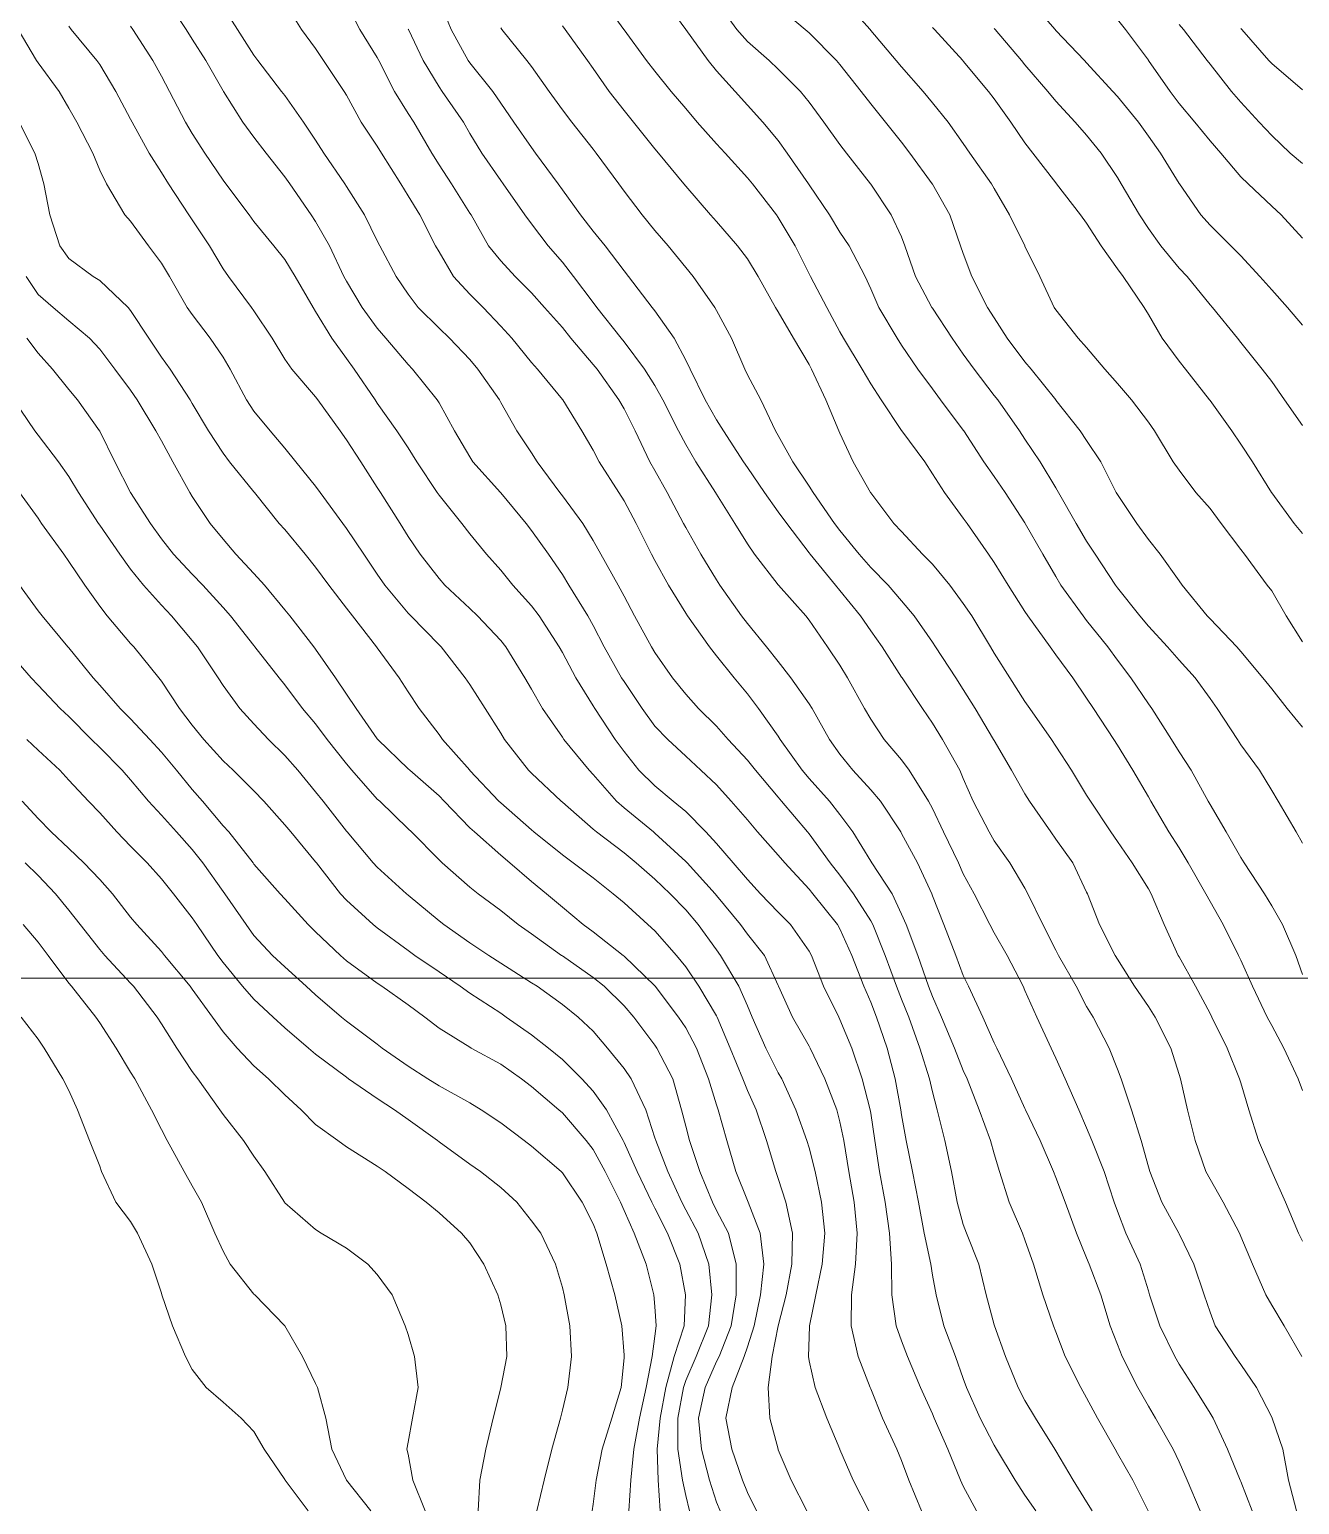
# Model space of a CAD drawing. Header units: centimetres. Extents: x 0 to 642158, y -847 to 649707.
# Drawn here: x 617067.11 to 617087.7, y 620578.85 to 620602.75 of the extents above; entities that cross this region are included whole.
import ezdxf

# ---------------------------------------------------------------- set-up
doc = ezdxf.new("R2010")
doc.units = ezdxf.units.CM
doc.header["$MEASUREMENT"] = 0
doc.layers.add('MEV_grille', color=254, linetype='Continuous', lineweight=9)
doc.layers.add('WAL_topographie 0.5', color=253, linetype='Continuous', lineweight=20)

# ---------------------------------------------------------------- blocks, each defined once
blk = doc.blocks.new('*U114')
at = {"layer": 'MEV_grille', "transparency": 33554687}
blk.add_lwpolyline([(-1338.461, 0), (1338.461, 0)], dxfattribs=at)
blk = doc.blocks.new('*U115')
at = {"layer": 'MEV_grille', "color": 0, "linetype": 'ByBlock', "lineweight": -2, "transparency": 16777216}
blk.add_blockref('*U114', (0, -1800), dxfattribs=at)

msp = doc.modelspace()

# ---------------------------------------------------------------- linework, layer by layer
at = {"layer": 'WAL_topographie 0.5'}
for points in [[(617083.424, 620578.75), (617083.25, 620579.007), (617083.093, 620579.25), (617082.79, 620579.75), (617082.75, 620579.814), (617082.523, 620580.25), (617082.303, 620580.75), (617082.25, 620580.895), (617082.121, 620581.25), (617081.935, 620581.75), (617081.812, 620582.25), (617081.75, 620582.572), (617081.721, 620582.75), (617081.618, 620583.25), (617081.523, 620583.75), (617081.427, 620584.25), (617081.325, 620584.75), (617081.25, 620585.167), (617081.238, 620585.25), (617081.147, 620585.75), (617081.013, 620586.25), (617080.844, 620586.75), (617080.75, 620586.995), (617080.636, 620587.25), (617080.443, 620587.75), (617080.25, 620588.18), (617080.211, 620588.25), (617079.808, 620588.75), (617079.75, 620588.823), (617079.355, 620589.25), (617079.25, 620589.374), (617078.915, 620589.75), (617078.75, 620589.945), (617078.489, 620590.25), (617078.25, 620590.515), (617077.997, 620590.75), (617077.75, 620590.978), (617077.458, 620591.25), (617077.25, 620591.467), (617077.044, 620591.75), (617076.75, 620592.186), (617076.71, 620592.25), (617076.428, 620592.75), (617076.25, 620593.094), (617076.164, 620593.25), (617075.857, 620593.75), (617075.75, 620593.923), (617075.523, 620594.25), (617075.25, 620594.636), (617075.162, 620594.75), (617074.75, 620595.247), (617074.747, 620595.25), (617074.3, 620595.75), (617074.25, 620595.828), (617074.002, 620596.25), (617073.75, 620596.703), (617073.722, 620596.75), (617073.32, 620597.25), (617073.25, 620597.322), (617072.89, 620597.75), (617072.75, 620597.914), (617072.504, 620598.25), (617072.25, 620598.673), (617072.208, 620598.75), (617071.972, 620599.25), (617071.75, 620599.644), (617071.68, 620599.75), (617071.331, 620600.25), (617071.25, 620600.364), (617070.948, 620600.75), (617070.75, 620601.006), (617070.568, 620601.25), (617070.257, 620601.75), (617070.25, 620601.76), (617069.972, 620602.25), (617069.75, 620602.598), (617069.649, 620602.75), (617069.32, 620603.25)], [(617085.249, 620578.75), (617084.996, 620579.25), (617084.75, 620579.682), (617084.711, 620579.75), (617084.428, 620580.25), (617084.25, 620580.583), (617084.155, 620580.75), (617083.904, 620581.25), (617083.75, 620581.653), (617083.712, 620581.75), (617083.542, 620582.25), (617083.389, 620582.75), (617083.25, 620583.141), (617083.209, 620583.25), (617082.996, 620583.75), (617082.839, 620584.25), (617082.75, 620584.533), (617082.69, 620584.75), (617082.508, 620585.25), (617082.311, 620585.75), (617082.25, 620585.884), (617082.108, 620586.25), (617081.895, 620586.75), (617081.75, 620587.086), (617081.688, 620587.25), (617081.511, 620587.75), (617081.324, 620588.25), (617081.25, 620588.421), (617081.095, 620588.75), (617080.767, 620589.25), (617080.75, 620589.278), (617080.461, 620589.75), (617080.25, 620590.035), (617080.079, 620590.25), (617079.75, 620590.618), (617079.64, 620590.75), (617079.282, 620591.25), (617079.25, 620591.3), (617078.928, 620591.75), (617078.75, 620591.987), (617078.535, 620592.25), (617078.25, 620592.603), (617078.135, 620592.75), (617077.778, 620593.25), (617077.75, 620593.294), (617077.473, 620593.75), (617077.25, 620594.15), (617077.195, 620594.25), (617076.947, 620594.75), (617076.75, 620595.117), (617076.667, 620595.25), (617076.349, 620595.75), (617076.25, 620595.939), (617076.063, 620596.25), (617075.757, 620596.75), (617075.75, 620596.76), (617075.345, 620597.25), (617075.25, 620597.358), (617074.928, 620597.75), (617074.75, 620597.947), (617074.468, 620598.25), (617074.25, 620598.465), (617073.986, 620598.75), (617073.75, 620599.15), (617073.695, 620599.25), (617073.439, 620599.75), (617073.25, 620600.056), (617073.13, 620600.25), (617072.819, 620600.75), (617072.75, 620600.86), (617072.488, 620601.25), (617072.25, 620601.687), (617072.214, 620601.75), (617071.88, 620602.25), (617071.75, 620602.443), (617071.52, 620602.75), (617071.25, 620603.184)], [(617086.091, 620578.75), (617085.877, 620579.25), (617085.75, 620579.545), (617085.654, 620579.75), (617085.366, 620580.25), (617085.25, 620580.447), (617085.08, 620580.75), (617084.828, 620581.25), (617084.75, 620581.445), (617084.629, 620581.75), (617084.479, 620582.25), (617084.291, 620582.75), (617084.25, 620582.851), (617084.084, 620583.25), (617083.903, 620583.75), (617083.75, 620584.154), (617083.713, 620584.25), (617083.496, 620584.75), (617083.26, 620585.25), (617083.25, 620585.27), (617083.032, 620585.75), (617082.791, 620586.25), (617082.75, 620586.335), (617082.566, 620586.75), (617082.333, 620587.25), (617082.25, 620587.427), (617082.131, 620587.75), (617081.933, 620588.25), (617081.75, 620588.717), (617081.738, 620588.75), (617081.507, 620589.25), (617081.25, 620589.727), (617081.236, 620589.75), (617080.907, 620590.25), (617080.75, 620590.435), (617080.46, 620590.75), (617080.25, 620591.011), (617080.079, 620591.25), (617079.798, 620591.75), (617079.75, 620591.826), (617079.454, 620592.25), (617079.25, 620592.513), (617079.062, 620592.75), (617078.75, 620593.13), (617078.656, 620593.25), (617078.305, 620593.75), (617078.25, 620593.835), (617077.997, 620594.25), (617077.75, 620594.683), (617077.715, 620594.75), (617077.449, 620595.25), (617077.25, 620595.607), (617077.169, 620595.75), (617076.931, 620596.25), (617076.75, 620596.605), (617076.668, 620596.75), (617076.312, 620597.25), (617076.25, 620597.326), (617075.889, 620597.75), (617075.75, 620597.923), (617075.46, 620598.25), (617075.25, 620598.485), (617074.983, 620598.75), (617074.75, 620599.006), (617074.553, 620599.25), (617074.269, 620599.75), (617074.25, 620599.779), (617073.95, 620600.25), (617073.75, 620600.559), (617073.634, 620600.75), (617073.344, 620601.25), (617073.25, 620601.394), (617073.03, 620601.75), (617072.777, 620602.25), (617072.75, 620602.299), (617072.465, 620602.75), (617072.25, 620603.166)], [(617087.652, 620578.75), (617087.523, 620579.25), (617087.428, 620579.75), (617087.258, 620580.25), (617087.25, 620580.268), (617087.006, 620580.75), (617086.75, 620581.122), (617086.656, 620581.25), (617086.335, 620581.75), (617086.25, 620581.971), (617086.154, 620582.25), (617085.987, 620582.75), (617085.75, 620583.24), (617085.745, 620583.25), (617085.469, 620583.75), (617085.272, 620584.25), (617085.25, 620584.323), (617085.131, 620584.75), (617084.979, 620585.25), (617084.811, 620585.75), (617084.75, 620585.909), (617084.616, 620586.25), (617084.353, 620586.75), (617084.25, 620586.921), (617084.078, 620587.25), (617083.795, 620587.75), (617083.75, 620587.835), (617083.539, 620588.25), (617083.298, 620588.75), (617083.25, 620588.838), (617083.004, 620589.25), (617082.75, 620589.606), (617082.668, 620589.75), (617082.411, 620590.25), (617082.25, 620590.615), (617082.194, 620590.75), (617081.913, 620591.25), (617081.75, 620591.514), (617081.587, 620591.75), (617081.257, 620592.25), (617081.25, 620592.26), (617080.934, 620592.75), (617080.75, 620593.01), (617080.585, 620593.25), (617080.25, 620593.663), (617080.178, 620593.75), (617079.766, 620594.25), (617079.75, 620594.271), (617079.388, 620594.75), (617079.25, 620594.938), (617079.029, 620595.25), (617078.75, 620595.654), (617078.685, 620595.75), (617078.36, 620596.25), (617078.25, 620596.426), (617078.066, 620596.75), (617077.821, 620597.25), (617077.75, 620597.396), (617077.561, 620597.75), (617077.25, 620598.192), (617077.205, 620598.25), (617076.824, 620598.75), (617076.75, 620598.844), (617076.444, 620599.25), (617076.25, 620599.485), (617076.044, 620599.75), (617075.75, 620600.157), (617075.684, 620600.25), (617075.317, 620600.75), (617075.25, 620600.838), (617074.964, 620601.25), (617074.75, 620601.558), (617074.621, 620601.75), (617074.25, 620602.211), (617074.222, 620602.25), (617073.947, 620602.75), (617073.75, 620603.226)], [(617087.75, 620585.564), (617087.681, 620585.75), (617087.445, 620586.25), (617087.25, 620586.617), (617087.178, 620586.75), (617086.936, 620587.25), (617086.75, 620587.673), (617086.714, 620587.75), (617086.463, 620588.25), (617086.25, 620588.622), (617086.183, 620588.75), (617085.898, 620589.25), (617085.75, 620589.491), (617085.581, 620589.75), (617085.292, 620590.25), (617085.25, 620590.322), (617085, 620590.75), (617084.75, 620591.156), (617084.69, 620591.25), (617084.363, 620591.75), (617084.25, 620591.921), (617084.024, 620592.25), (617083.75, 620592.623), (617083.658, 620592.75), (617083.296, 620593.25), (617083.25, 620593.321), (617082.976, 620593.75), (617082.75, 620594.116), (617082.656, 620594.25), (617082.311, 620594.75), (617082.25, 620594.836), (617081.943, 620595.25), (617081.75, 620595.555), (617081.624, 620595.75), (617081.255, 620596.25), (617081.25, 620596.257), (617080.92, 620596.75), (617080.75, 620597.01), (617080.61, 620597.25), (617080.307, 620597.75), (617080.25, 620597.853), (617080.035, 620598.25), (617079.773, 620598.75), (617079.75, 620598.793), (617079.522, 620599.25), (617079.25, 620599.707), (617079.219, 620599.75), (617078.83, 620600.25), (617078.75, 620600.351), (617078.391, 620600.75), (617078.25, 620600.901), (617077.937, 620601.25), (617077.75, 620601.471), (617077.514, 620601.75), (617077.25, 620602.076), (617077.116, 620602.25), (617076.75, 620602.748), (617076.749, 620602.75), (617076.391, 620603.25)], [(617087.75, 620587.443), (617087.641, 620587.75), (617087.426, 620588.25), (617087.25, 620588.553), (617087.134, 620588.75), (617086.804, 620589.25), (617086.75, 620589.335), (617086.509, 620589.75), (617086.25, 620590.198), (617086.221, 620590.25), (617085.943, 620590.75), (617085.75, 620591.05), (617085.627, 620591.25), (617085.307, 620591.75), (617085.25, 620591.829), (617084.967, 620592.25), (617084.75, 620592.535), (617084.593, 620592.75), (617084.25, 620593.178), (617084.192, 620593.25), (617083.832, 620593.75), (617083.75, 620593.887), (617083.537, 620594.25), (617083.254, 620594.75), (617083.25, 620594.757), (617082.931, 620595.25), (617082.75, 620595.51), (617082.581, 620595.75), (617082.257, 620596.25), (617082.25, 620596.259), (617081.881, 620596.75), (617081.75, 620596.928), (617081.512, 620597.25), (617081.25, 620597.638), (617081.176, 620597.75), (617080.879, 620598.25), (617080.75, 620598.55), (617080.661, 620598.75), (617080.398, 620599.25), (617080.25, 620599.469), (617080.079, 620599.75), (617079.75, 620600.237), (617079.741, 620600.25), (617079.397, 620600.75), (617079.25, 620600.955), (617079.002, 620601.25), (617078.75, 620601.526), (617078.549, 620601.75), (617078.25, 620602.082), (617078.114, 620602.25), (617077.75, 620602.75), (617077.75, 620602.75), (617077.387, 620603.25)], [(617087.75, 620589.567), (617087.645, 620589.75), (617087.354, 620590.25), (617087.25, 620590.423), (617087.05, 620590.75), (617086.75, 620591.164), (617086.696, 620591.25), (617086.366, 620591.75), (617086.25, 620591.913), (617086.011, 620592.25), (617085.75, 620592.535), (617085.562, 620592.75), (617085.25, 620593.085), (617085.112, 620593.25), (617084.75, 620593.704), (617084.716, 620593.75), (617084.388, 620594.25), (617084.25, 620594.461), (617084.081, 620594.75), (617083.793, 620595.25), (617083.75, 620595.325), (617083.495, 620595.75), (617083.25, 620596.117), (617083.161, 620596.25), (617082.809, 620596.75), (617082.75, 620596.825), (617082.425, 620597.25), (617082.25, 620597.494), (617082.07, 620597.75), (617081.75, 620598.235), (617081.74, 620598.25), (617081.476, 620598.75), (617081.304, 620599.25), (617081.25, 620599.391), (617081.083, 620599.75), (617080.75, 620600.244), (617080.746, 620600.25), (617080.358, 620600.75), (617080.25, 620600.887), (617079.988, 620601.25), (617079.75, 620601.577), (617079.613, 620601.75), (617079.25, 620602.11), (617079.105, 620602.25), (617078.75, 620602.56), (617078.577, 620602.75), (617078.25, 620603.208)], [(617087.75, 620592.83), (617087.485, 620593.25), (617087.25, 620593.655), (617087.179, 620593.75), (617086.81, 620594.25), (617086.75, 620594.326), (617086.429, 620594.75), (617086.25, 620594.99), (617086.021, 620595.25), (617085.75, 620595.613), (617085.655, 620595.75), (617085.35, 620596.25), (617085.25, 620596.39), (617084.978, 620596.75), (617084.75, 620597.016), (617084.546, 620597.25), (617084.25, 620597.601), (617084.112, 620597.75), (617083.75, 620598.21), (617083.723, 620598.25), (617083.493, 620598.75), (617083.25, 620599.24), (617083.246, 620599.25), (617082.999, 620599.75), (617082.75, 620600.175), (617082.707, 620600.25), (617082.357, 620600.75), (617082.25, 620600.905), (617082.002, 620601.25), (617081.75, 620601.562), (617081.597, 620601.75), (617081.25, 620602.145), (617081.161, 620602.25), (617080.75, 620602.738), (617080.74, 620602.75), (617080.299, 620603.25)], [(617087.75, 620597.962), (617087.507, 620598.25), (617087.25, 620598.534), (617087.056, 620598.75), (617086.75, 620599.087), (617086.587, 620599.25), (617086.25, 620599.581), (617086.1, 620599.75), (617085.757, 620600.25), (617085.75, 620600.26), (617085.449, 620600.75), (617085.25, 620601.023), (617085.088, 620601.25), (617084.75, 620601.669), (617084.675, 620601.75), (617084.25, 620602.215), (617084.217, 620602.25), (617083.75, 620602.737), (617083.738, 620602.75), (617083.309, 620603.25)], [(617084.339, 620578.75), (617084.25, 620578.898), (617084.032, 620579.25), (617083.75, 620579.723), (617083.733, 620579.75), (617083.418, 620580.25), (617083.25, 620580.541), (617083.14, 620580.75), (617082.936, 620581.25), (617082.755, 620581.75), (617082.75, 620581.767), (617082.623, 620582.25), (617082.5, 620582.75), (617082.302, 620583.25), (617082.25, 620583.39), (617082.149, 620583.75), (617082.057, 620584.25), (617081.95, 620584.75), (617081.828, 620585.25), (617081.75, 620585.54), (617081.702, 620585.75), (617081.547, 620586.25), (617081.365, 620586.75), (617081.25, 620587.044), (617081.169, 620587.25), (617080.985, 620587.75), (617080.785, 620588.25), (617080.75, 620588.312), (617080.469, 620588.75), (617080.25, 620589.049), (617080.09, 620589.25), (617079.75, 620589.722), (617079.726, 620589.75), (617079.302, 620590.25), (617079.25, 620590.313), (617078.882, 620590.75), (617078.75, 620590.912), (617078.438, 620591.25), (617078.25, 620591.465), (617077.955, 620591.75), (617077.75, 620591.982), (617077.534, 620592.25), (617077.25, 620592.658), (617077.194, 620592.75), (617076.919, 620593.25), (617076.75, 620593.569), (617076.656, 620593.75), (617076.376, 620594.25), (617076.25, 620594.472), (617076.08, 620594.75), (617075.75, 620595.199), (617075.711, 620595.25), (617075.344, 620595.75), (617075.25, 620595.892), (617075.013, 620596.25), (617074.75, 620596.711), (617074.729, 620596.75), (617074.379, 620597.25), (617074.25, 620597.403), (617073.919, 620597.75), (617073.75, 620597.916), (617073.414, 620598.25), (617073.25, 620598.464), (617073.053, 620598.75), (617072.79, 620599.25), (617072.75, 620599.327), (617072.542, 620599.75), (617072.25, 620600.21), (617072.224, 620600.25), (617071.882, 620600.75), (617071.75, 620600.959), (617071.552, 620601.25), (617071.25, 620601.681), (617071.199, 620601.75), (617070.812, 620602.25), (617070.75, 620602.334), (617070.485, 620602.75), (617070.25, 620603.117)], [(617087.75, 620591.448), (617087.503, 620591.75), (617087.25, 620592.071), (617087.108, 620592.25), (617086.75, 620592.677), (617086.686, 620592.75), (617086.25, 620593.203), (617086.205, 620593.25), (617085.8, 620593.75), (617085.75, 620593.821), (617085.443, 620594.25), (617085.25, 620594.49), (617085.063, 620594.75), (617084.75, 620595.218), (617084.731, 620595.25), (617084.479, 620595.75), (617084.25, 620596.092), (617084.146, 620596.25), (617083.75, 620596.748), (617083.749, 620596.75), (617083.35, 620597.25), (617083.25, 620597.366), (617082.959, 620597.75), (617082.75, 620598.081), (617082.644, 620598.25), (617082.39, 620598.75), (617082.25, 620599.121), (617082.203, 620599.25), (617082.029, 620599.75), (617081.75, 620600.244), (617081.746, 620600.25), (617081.385, 620600.75), (617081.25, 620600.926), (617080.991, 620601.25), (617080.75, 620601.547), (617080.593, 620601.75), (617080.25, 620602.185), (617080.195, 620602.25), (617079.75, 620602.7), (617079.688, 620602.75), (617079.25, 620603.122)], [(617087.75, 620599.372), (617087.404, 620599.75), (617087.25, 620599.889), (617086.87, 620600.25), (617086.75, 620600.364), (617086.423, 620600.75), (617086.25, 620600.949), (617086.001, 620601.25), (617085.75, 620601.555), (617085.604, 620601.75), (617085.255, 620602.25), (617085.25, 620602.256), (617084.88, 620602.75), (617084.75, 620602.917)], [(617080.72, 620578.75), (617080.464, 620579.25), (617080.25, 620579.745), (617080.248, 620579.75), (617080.038, 620580.25), (617079.848, 620580.75), (617079.75, 620581.181), (617079.739, 620581.25), (617079.75, 620581.568), (617079.757, 620581.75), (617079.857, 620582.25), (617079.962, 620582.75), (617080.003, 620583.25), (617079.951, 620583.75), (617079.848, 620584.25), (617079.75, 620584.631), (617079.714, 620584.75), (617079.536, 620585.25), (617079.307, 620585.75), (617079.25, 620585.849), (617079.047, 620586.25), (617078.829, 620586.75), (617078.75, 620586.935), (617078.61, 620587.25), (617078.313, 620587.75), (617078.25, 620587.838), (617077.951, 620588.25), (617077.75, 620588.49), (617077.497, 620588.75), (617077.25, 620588.986), (617076.947, 620589.25), (617076.75, 620589.411), (617076.303, 620589.75), (617076.25, 620589.797), (617075.75, 620590.233), (617075.73, 620590.25), (617075.25, 620590.702), (617075.202, 620590.75), (617074.813, 620591.25), (617074.75, 620591.353), (617074.496, 620591.75), (617074.25, 620592.138), (617074.174, 620592.25), (617073.783, 620592.75), (617073.75, 620592.782), (617073.294, 620593.25), (617073.25, 620593.295), (617072.871, 620593.75), (617072.75, 620593.929), (617072.529, 620594.25), (617072.25, 620594.669), (617072.191, 620594.75), (617071.825, 620595.25), (617071.75, 620595.353), (617071.431, 620595.75), (617071.25, 620595.969), (617071.01, 620596.25), (617070.75, 620596.569), (617070.631, 620596.75), (617070.363, 620597.25), (617070.25, 620597.444), (617070.04, 620597.75), (617069.75, 620598.133), (617069.668, 620598.25), (617069.383, 620598.75), (617069.25, 620598.967), (617069.042, 620599.25), (617068.75, 620599.647), (617068.658, 620599.75), (617068.36, 620600.25), (617068.25, 620600.475), (617068.135, 620600.75), (617067.879, 620601.25), (617067.75, 620601.476), (617067.591, 620601.75), (617067.25, 620602.215), (617067.227, 620602.25), (617066.927, 620602.75)], [(617081.57, 620578.75), (617081.369, 620579.25), (617081.25, 620579.568), (617081.175, 620579.75), (617080.942, 620580.25), (617080.75, 620580.728), (617080.741, 620580.75), (617080.548, 620581.25), (617080.433, 620581.75), (617080.437, 620582.25), (617080.501, 620582.75), (617080.527, 620583.25), (617080.478, 620583.75), (617080.396, 620584.25), (617080.314, 620584.75), (617080.25, 620585.054), (617080.197, 620585.25), (617080.007, 620585.75), (617079.766, 620586.25), (617079.75, 620586.279), (617079.479, 620586.75), (617079.255, 620587.25), (617079.25, 620587.262), (617079.025, 620587.75), (617078.75, 620588.097), (617078.64, 620588.25), (617078.25, 620588.723), (617078.227, 620588.75), (617077.772, 620589.25), (617077.75, 620589.274), (617077.25, 620589.733), (617077.229, 620589.75), (617076.75, 620590.143), (617076.629, 620590.25), (617076.25, 620590.681), (617076.183, 620590.75), (617075.773, 620591.25), (617075.75, 620591.284), (617075.429, 620591.75), (617075.25, 620592.064), (617075.144, 620592.25), (617074.835, 620592.75), (617074.75, 620592.855), (617074.376, 620593.25), (617074.25, 620593.37), (617073.844, 620593.75), (617073.75, 620593.858), (617073.447, 620594.25), (617073.25, 620594.54), (617073.118, 620594.75), (617072.803, 620595.25), (617072.75, 620595.334), (617072.482, 620595.75), (617072.25, 620596.106), (617072.147, 620596.25), (617071.788, 620596.75), (617071.75, 620596.802), (617071.363, 620597.25), (617071.25, 620597.412), (617071.043, 620597.75), (617070.75, 620598.193), (617070.711, 620598.25), (617070.339, 620598.75), (617070.25, 620598.877), (617070.029, 620599.25), (617069.75, 620599.67), (617069.695, 620599.75), (617069.367, 620600.25), (617069.25, 620600.433), (617069.051, 620600.75), (617068.775, 620601.25), (617068.75, 620601.297), (617068.509, 620601.75), (617068.25, 620602.183), (617068.203, 620602.25), (617067.785, 620602.75), (617067.75, 620602.807)], [(617082.466, 620578.75), (617082.25, 620579.152), (617082.203, 620579.25), (617081.998, 620579.75), (617081.779, 620580.25), (617081.75, 620580.32), (617081.558, 620580.75), (617081.348, 620581.25), (617081.25, 620581.506), (617081.161, 620581.75), (617081.09, 620582.25), (617081.084, 620582.75), (617081.055, 620583.25), (617080.983, 620583.75), (617080.893, 620584.25), (617080.818, 620584.75), (617080.75, 620585.194), (617080.741, 620585.25), (617080.61, 620585.75), (617080.441, 620586.25), (617080.25, 620586.712), (617080.23, 620586.75), (617079.981, 620587.25), (617079.789, 620587.75), (617079.75, 620587.82), (617079.451, 620588.25), (617079.25, 620588.453), (617078.962, 620588.75), (617078.75, 620588.978), (617078.52, 620589.25), (617078.25, 620589.562), (617078.076, 620589.75), (617077.75, 620590.081), (617077.547, 620590.25), (617077.25, 620590.497), (617076.992, 620590.75), (617076.75, 620591.052), (617076.605, 620591.25), (617076.278, 620591.75), (617076.25, 620591.796), (617075.966, 620592.25), (617075.75, 620592.657), (617075.698, 620592.75), (617075.373, 620593.25), (617075.25, 620593.416), (617074.946, 620593.75), (617074.75, 620593.992), (617074.521, 620594.25), (617074.25, 620594.583), (617074.12, 620594.75), (617073.75, 620595.208), (617073.721, 620595.25), (617073.39, 620595.75), (617073.25, 620595.973), (617073.066, 620596.25), (617072.75, 620596.7), (617072.716, 620596.75), (617072.375, 620597.25), (617072.25, 620597.423), (617072.015, 620597.75), (617071.75, 620598.186), (617071.71, 620598.25), (617071.418, 620598.75), (617071.25, 620599.028), (617071.071, 620599.25), (617070.75, 620599.643), (617070.67, 620599.75), (617070.295, 620600.25), (617070.25, 620600.31), (617069.956, 620600.75), (617069.75, 620601.068), (617069.641, 620601.25), (617069.382, 620601.75), (617069.25, 620601.995), (617069.113, 620602.25), (617068.787, 620602.75), (617068.75, 620602.807)], [(617086.935, 620578.75), (617086.75, 620579.228), (617086.74, 620579.25), (617086.532, 620579.75), (617086.301, 620580.25), (617086.25, 620580.332), (617085.992, 620580.75), (617085.75, 620581.126), (617085.679, 620581.25), (617085.434, 620581.75), (617085.27, 620582.25), (617085.25, 620582.314), (617085.115, 620582.75), (617084.887, 620583.25), (617084.75, 620583.606), (617084.697, 620583.75), (617084.533, 620584.25), (617084.335, 620584.75), (617084.25, 620584.959), (617084.121, 620585.25), (617083.902, 620585.75), (617083.75, 620586.083), (617083.673, 620586.25), (617083.443, 620586.75), (617083.25, 620587.184), (617083.219, 620587.25), (617082.961, 620587.75), (617082.75, 620588.116), (617082.679, 620588.25), (617082.424, 620588.75), (617082.25, 620589.072), (617082.17, 620589.25), (617081.929, 620589.75), (617081.75, 620590.133), (617081.687, 620590.25), (617081.375, 620590.75), (617081.25, 620590.917), (617080.969, 620591.25), (617080.75, 620591.58), (617080.65, 620591.75), (617080.373, 620592.25), (617080.25, 620592.453), (617080.05, 620592.75), (617079.75, 620593.181), (617079.697, 620593.25), (617079.253, 620593.75), (617079.25, 620593.753), (617078.864, 620594.25), (617078.75, 620594.418), (617078.544, 620594.75), (617078.25, 620595.224), (617078.235, 620595.25), (617077.916, 620595.75), (617077.75, 620596.027), (617077.634, 620596.25), (617077.38, 620596.75), (617077.25, 620596.986), (617077.083, 620597.25), (617076.75, 620597.69), (617076.702, 620597.75), (617076.307, 620598.25), (617076.25, 620598.327), (617075.932, 620598.75), (617075.75, 620598.985), (617075.522, 620599.25), (617075.25, 620599.606), (617075.144, 620599.75), (617074.791, 620600.25), (617074.75, 620600.306), (617074.443, 620600.75), (617074.25, 620601.07), (617074.146, 620601.25), (617073.803, 620601.75), (617073.75, 620601.826), (617073.494, 620602.25), (617073.254, 620602.75), (617073.25, 620602.759)], [(617087.738, 620581.25), (617087.452, 620581.75), (617087.25, 620582.082), (617087.154, 620582.25), (617086.939, 620582.75), (617086.75, 620583.194), (617086.726, 620583.25), (617086.462, 620583.75), (617086.25, 620584.126), (617086.181, 620584.25), (617086.007, 620584.75), (617085.887, 620585.25), (617085.773, 620585.75), (617085.75, 620585.822), (617085.613, 620586.25), (617085.363, 620586.75), (617085.25, 620586.92), (617085.023, 620587.25), (617084.75, 620587.69), (617084.713, 620587.75), (617084.46, 620588.25), (617084.262, 620588.75), (617084.25, 620588.774), (617084.024, 620589.25), (617083.75, 620589.635), (617083.667, 620589.75), (617083.322, 620590.25), (617083.25, 620590.369), (617083.034, 620590.75), (617082.75, 620591.234), (617082.742, 620591.25), (617082.44, 620591.75), (617082.25, 620592.057), (617082.128, 620592.25), (617081.798, 620592.75), (617081.75, 620592.823), (617081.452, 620593.25), (617081.25, 620593.493), (617081.033, 620593.75), (617080.75, 620594.035), (617080.563, 620594.25), (617080.25, 620594.634), (617080.164, 620594.75), (617079.816, 620595.25), (617079.75, 620595.354), (617079.486, 620595.75), (617079.25, 620596.176), (617079.208, 620596.25), (617078.966, 620596.75), (617078.75, 620597.158), (617078.706, 620597.25), (617078.491, 620597.75), (617078.25, 620598.197), (617078.221, 620598.25), (617077.87, 620598.75), (617077.75, 620598.895), (617077.463, 620599.25), (617077.25, 620599.498), (617077.041, 620599.75), (617076.75, 620600.133), (617076.663, 620600.25), (617076.299, 620600.75), (617076.25, 620600.813), (617075.903, 620601.25), (617075.75, 620601.453), (617075.538, 620601.75), (617075.25, 620602.152), (617075.175, 620602.25), (617074.771, 620602.75), (617074.75, 620602.782)], [(617087.75, 620583.121), (617087.683, 620583.25), (617087.474, 620583.75), (617087.25, 620584.25), (617087.25, 620584.25), (617087.034, 620584.75), (617086.879, 620585.25), (617086.75, 620585.684), (617086.73, 620585.75), (617086.529, 620586.25), (617086.279, 620586.75), (617086.25, 620586.808), (617086.013, 620587.25), (617085.75, 620587.725), (617085.736, 620587.75), (617085.507, 620588.25), (617085.297, 620588.75), (617085.25, 620588.828), (617084.988, 620589.25), (617084.75, 620589.596), (617084.641, 620589.75), (617084.311, 620590.25), (617084.25, 620590.348), (617084.002, 620590.75), (617083.75, 620591.141), (617083.679, 620591.25), (617083.327, 620591.75), (617083.25, 620591.863), (617083.004, 620592.25), (617082.75, 620592.646), (617082.689, 620592.75), (617082.389, 620593.25), (617082.25, 620593.454), (617082.033, 620593.75), (617081.75, 620594.087), (617081.591, 620594.25), (617081.25, 620594.617), (617081.126, 620594.75), (617080.75, 620595.246), (617080.747, 620595.25), (617080.462, 620595.75), (617080.25, 620596.21), (617080.233, 620596.25), (617080.024, 620596.75), (617079.791, 620597.25), (617079.75, 620597.325), (617079.495, 620597.75), (617079.25, 620598.176), (617079.206, 620598.25), (617078.925, 620598.75), (617078.75, 620599.036), (617078.589, 620599.25), (617078.25, 620599.642), (617078.153, 620599.75), (617077.75, 620600.213), (617077.72, 620600.25), (617077.307, 620600.75), (617077.25, 620600.817), (617076.903, 620601.25), (617076.75, 620601.44), (617076.511, 620601.75), (617076.25, 620602.12), (617076.158, 620602.25), (617075.794, 620602.75), (617075.75, 620602.812)], [(617087.75, 620594.586), (617087.616, 620594.75), (617087.25, 620595.246), (617087.247, 620595.25), (617086.939, 620595.75), (617086.75, 620596.033), (617086.605, 620596.25), (617086.25, 620596.741), (617086.244, 620596.75), (617085.853, 620597.25), (617085.75, 620597.381), (617085.473, 620597.75), (617085.25, 620598.133), (617085.18, 620598.25), (617084.841, 620598.75), (617084.75, 620598.877), (617084.485, 620599.25), (617084.25, 620599.615), (617084.15, 620599.75), (617083.763, 620600.25), (617083.75, 620600.266), (617083.379, 620600.75), (617083.25, 620600.915), (617083.018, 620601.25), (617082.75, 620601.629), (617082.661, 620601.75), (617082.25, 620602.241), (617082.242, 620602.25), (617081.784, 620602.75), (617081.75, 620602.786)], [(617087.75, 620596.334), (617087.456, 620596.75), (617087.25, 620597.049), (617087.096, 620597.25), (617086.75, 620597.682), (617086.695, 620597.75), (617086.288, 620598.25), (617086.25, 620598.294), (617085.88, 620598.75), (617085.75, 620598.885), (617085.451, 620599.25), (617085.25, 620599.529), (617085.105, 620599.75), (617084.812, 620600.25), (617084.75, 620600.353), (617084.486, 620600.75), (617084.25, 620601.042), (617084.066, 620601.25), (617083.75, 620601.594), (617083.623, 620601.75), (617083.25, 620602.178), (617083.192, 620602.25), (617082.767, 620602.75), (617082.75, 620602.77)], [(617087.75, 620600.58), (617087.55, 620600.75), (617087.25, 620601.036), (617087.047, 620601.25), (617086.75, 620601.573), (617086.599, 620601.75), (617086.25, 620602.189), (617086.206, 620602.25), (617085.822, 620602.75), (617085.75, 620602.833)], [(617087.75, 620601.774), (617087.25, 620602.201), (617087.204, 620602.25), (617086.768, 620602.75), (617086.75, 620602.769)], [(617079.712, 620578.75), (617079.458, 620579.25), (617079.25, 620579.741), (617079.247, 620579.75), (617079.113, 620580.25), (617079.084, 620580.75), (617079.153, 620581.25), (617079.25, 620581.747), (617079.251, 620581.75), (617079.379, 620582.25), (617079.472, 620582.75), (617079.479, 620583.25), (617079.371, 620583.75), (617079.25, 620584.138), (617079.211, 620584.25), (617079.058, 620584.75), (617078.891, 620585.25), (617078.75, 620585.56), (617078.674, 620585.75), (617078.468, 620586.25), (617078.26, 620586.75), (617078.25, 620586.77), (617077.963, 620587.25), (617077.75, 620587.566), (617077.601, 620587.75), (617077.25, 620588.147), (617077.136, 620588.25), (617076.75, 620588.601), (617076.574, 620588.75), (617076.25, 620589.005), (617075.926, 620589.25), (617075.75, 620589.378), (617075.289, 620589.75), (617075.25, 620589.784), (617074.75, 620590.22), (617074.719, 620590.25), (617074.25, 620590.748), (617074.248, 620590.75), (617073.808, 620591.25), (617073.75, 620591.33), (617073.427, 620591.75), (617073.25, 620592.023), (617073.104, 620592.25), (617072.75, 620592.735), (617072.739, 620592.75), (617072.346, 620593.25), (617072.25, 620593.377), (617071.963, 620593.75), (617071.75, 620594.039), (617071.58, 620594.25), (617071.25, 620594.649), (617071.161, 620594.75), (617070.759, 620595.25), (617070.75, 620595.261), (617070.356, 620595.75), (617070.25, 620595.887), (617070.014, 620596.25), (617069.75, 620596.691), (617069.714, 620596.75), (617069.39, 620597.25), (617069.25, 620597.441), (617069.045, 620597.75), (617068.75, 620598.2), (617068.708, 620598.25), (617068.25, 620598.688), (617068.144, 620598.75), (617067.75, 620599.041), (617067.604, 620599.25), (617067.442, 620599.75), (617067.343, 620600.25), (617067.25, 620600.579), (617067.197, 620600.75), (617066.945, 620601.25)], [(617078.897, 620578.75), (617078.75, 620579.046), (617078.668, 620579.25), (617078.497, 620579.75), (617078.4, 620580.25), (617078.501, 620580.75), (617078.697, 620581.25), (617078.75, 620581.409), (617078.86, 620581.75), (617078.964, 620582.25), (617079.014, 620582.75), (617078.957, 620583.25), (617078.761, 620583.75), (617078.75, 620583.779), (617078.562, 620584.25), (617078.417, 620584.75), (617078.276, 620585.25), (617078.25, 620585.328), (617078.121, 620585.75), (617077.922, 620586.25), (617077.75, 620586.575), (617077.635, 620586.75), (617077.255, 620587.25), (617077.25, 620587.257), (617076.75, 620587.74), (617076.738, 620587.75), (617076.25, 620588.13), (617076.086, 620588.25), (617075.75, 620588.531), (617075.492, 620588.75), (617075.25, 620588.95), (617074.9, 620589.25), (617074.75, 620589.377), (617074.324, 620589.75), (617074.25, 620589.82), (617073.834, 620590.25), (617073.75, 620590.335), (617073.275, 620590.75), (617073.25, 620590.774), (617072.759, 620591.25), (617072.75, 620591.261), (617072.406, 620591.75), (617072.25, 620591.983), (617072.071, 620592.25), (617071.75, 620592.712), (617071.722, 620592.75), (617071.33, 620593.25), (617071.25, 620593.351), (617070.921, 620593.75), (617070.75, 620593.937), (617070.457, 620594.25), (617070.25, 620594.495), (617070.042, 620594.75), (617069.75, 620595.187), (617069.712, 620595.25), (617069.436, 620595.75), (617069.25, 620596.087), (617069.161, 620596.25), (617068.856, 620596.75), (617068.75, 620596.907), (617068.496, 620597.25), (617068.25, 620597.572), (617068.086, 620597.75), (617067.75, 620598.032), (617067.495, 620598.25), (617067.25, 620598.461), (617067.056, 620598.75)], [(617078.309, 620578.75), (617078.25, 620578.893), (617078.135, 620579.25), (617078.004, 620579.75), (617077.959, 620580.25), (617078.063, 620580.75), (617078.25, 620581.169), (617078.291, 620581.25), (617078.489, 620581.75), (617078.569, 620582.25), (617078.568, 620582.75), (617078.441, 620583.25), (617078.25, 620583.617), (617078.182, 620583.75), (617077.977, 620584.25), (617077.81, 620584.75), (617077.75, 620584.983), (617077.684, 620585.25), (617077.54, 620585.75), (617077.282, 620586.25), (617077.25, 620586.298), (617076.907, 620586.75), (617076.75, 620586.931), (617076.429, 620587.25), (617076.25, 620587.393), (617075.75, 620587.741), (617075.736, 620587.75), (617075.25, 620588.1), (617075.033, 620588.25), (617074.75, 620588.478), (617074.384, 620588.75), (617074.25, 620588.857), (617073.802, 620589.25), (617073.75, 620589.301), (617073.304, 620589.75), (617073.25, 620589.803), (617072.789, 620590.25), (617072.75, 620590.284), (617072.337, 620590.75), (617072.25, 620590.853), (617071.938, 620591.25), (617071.75, 620591.5), (617071.537, 620591.75), (617071.25, 620592.136), (617071.16, 620592.25), (617070.766, 620592.75), (617070.75, 620592.769), (617070.372, 620593.25), (617070.25, 620593.39), (617069.919, 620593.75), (617069.75, 620593.926), (617069.447, 620594.25), (617069.25, 620594.502), (617069.072, 620594.75), (617068.751, 620595.25), (617068.75, 620595.252), (617068.492, 620595.75), (617068.25, 620596.245), (617068.247, 620596.25), (617067.891, 620596.75), (617067.75, 620596.918), (617067.486, 620597.25), (617067.25, 620597.508), (617067.066, 620597.75)], [(617077.811, 620578.75), (617077.75, 620578.997), (617077.7, 620579.25), (617077.622, 620579.75), (617077.621, 620580.25), (617077.712, 620580.75), (617077.75, 620580.861), (617077.921, 620581.25), (617078.117, 620581.75), (617078.173, 620582.25), (617078.122, 620582.75), (617077.951, 620583.25), (617077.75, 620583.629), (617077.685, 620583.75), (617077.458, 620584.25), (617077.264, 620584.75), (617077.25, 620584.797), (617077.103, 620585.25), (617076.864, 620585.75), (617076.75, 620585.919), (617076.482, 620586.25), (617076.25, 620586.521), (617076.004, 620586.75), (617075.75, 620586.955), (617075.339, 620587.25), (617075.25, 620587.308), (617074.75, 620587.627), (617074.558, 620587.75), (617074.25, 620587.955), (617073.828, 620588.25), (617073.75, 620588.31), (617073.25, 620588.726), (617073.222, 620588.75), (617072.75, 620589.179), (617072.683, 620589.25), (617072.262, 620589.75), (617072.25, 620589.764), (617071.87, 620590.25), (617071.75, 620590.403), (617071.46, 620590.75), (617071.25, 620590.991), (617070.986, 620591.25), (617070.75, 620591.503), (617070.523, 620591.75), (617070.25, 620592.124), (617070.169, 620592.25), (617069.832, 620592.75), (617069.75, 620592.851), (617069.412, 620593.25), (617069.25, 620593.424), (617068.959, 620593.75), (617068.75, 620594.007), (617068.573, 620594.25), (617068.25, 620594.722), (617068.23, 620594.75), (617067.903, 620595.25), (617067.75, 620595.512), (617067.583, 620595.75), (617067.25, 620596.179), (617067.195, 620596.25), (617066.858, 620596.75)], [(617077.335, 620578.75), (617077.304, 620579.25), (617077.288, 620579.75), (617077.335, 620580.25), (617077.427, 620580.75), (617077.565, 620581.25), (617077.722, 620581.75), (617077.745, 620582.25), (617077.653, 620582.75), (617077.457, 620583.25), (617077.25, 620583.656), (617077.203, 620583.75), (617076.96, 620584.25), (617076.75, 620584.72), (617076.734, 620584.75), (617076.468, 620585.25), (617076.25, 620585.553), (617076.067, 620585.75), (617075.75, 620586.063), (617075.523, 620586.25), (617075.25, 620586.465), (617074.839, 620586.75), (617074.75, 620586.812), (617074.25, 620587.137), (617074.091, 620587.25), (617073.75, 620587.482), (617073.359, 620587.75), (617073.25, 620587.828), (617072.75, 620588.195), (617072.683, 620588.25), (617072.25, 620588.646), (617072.155, 620588.75), (617071.762, 620589.25), (617071.75, 620589.266), (617071.347, 620589.75), (617071.25, 620589.867), (617070.908, 620590.25), (617070.75, 620590.416), (617070.413, 620590.75), (617070.25, 620590.901), (617069.935, 620591.25), (617069.75, 620591.482), (617069.542, 620591.75), (617069.25, 620592.193), (617069.205, 620592.25), (617068.8, 620592.75), (617068.75, 620592.805), (617068.369, 620593.25), (617068.25, 620593.407), (617068.009, 620593.75), (617067.75, 620594.135), (617067.668, 620594.25), (617067.308, 620594.75), (617067.25, 620594.834), (617066.948, 620595.25)], [(617076.826, 620578.75), (617076.858, 620579.25), (617076.909, 620579.75), (617077.002, 620580.25), (617077.107, 620580.75), (617077.207, 620581.25), (617077.25, 620581.583), (617077.271, 620581.75), (617077.25, 620582.061), (617077.233, 620582.25), (617077.106, 620582.75), (617076.915, 620583.25), (617076.75, 620583.619), (617076.692, 620583.75), (617076.442, 620584.25), (617076.25, 620584.603), (617076.134, 620584.75), (617075.75, 620585.199), (617075.69, 620585.25), (617075.25, 620585.629), (617075.089, 620585.75), (617074.75, 620585.986), (617074.271, 620586.25), (617074.25, 620586.262), (617073.75, 620586.573), (617073.519, 620586.75), (617073.25, 620586.947), (617072.825, 620587.25), (617072.75, 620587.299), (617072.25, 620587.665), (617072.155, 620587.75), (617071.75, 620588.134), (617071.63, 620588.25), (617071.25, 620588.665), (617071.175, 620588.75), (617070.75, 620589.23), (617070.735, 620589.25), (617070.34, 620589.75), (617070.25, 620589.851), (617069.918, 620590.25), (617069.75, 620590.44), (617069.496, 620590.75), (617069.25, 620591.046), (617069.062, 620591.25), (617068.75, 620591.583), (617068.581, 620591.75), (617068.25, 620592.127), (617068.143, 620592.25), (617067.75, 620592.732), (617067.734, 620592.75), (617067.314, 620593.25), (617067.25, 620593.334), (617066.947, 620593.75)], [(617076.232, 620578.75), (617076.25, 620578.857), (617076.299, 620579.25), (617076.396, 620579.75), (617076.554, 620580.25), (617076.703, 620580.75), (617076.75, 620581.23), (617076.751, 620581.25), (617076.75, 620581.274), (617076.712, 620581.75), (617076.6, 620582.25), (617076.461, 620582.75), (617076.308, 620583.25), (617076.25, 620583.4), (617076.07, 620583.75), (617075.75, 620584.23), (617075.73, 620584.25), (617075.25, 620584.66), (617075.132, 620584.75), (617074.75, 620585.039), (617074.436, 620585.25), (617074.25, 620585.361), (617073.75, 620585.638), (617073.569, 620585.75), (617073.25, 620585.955), (617072.83, 620586.25), (617072.75, 620586.313), (617072.25, 620586.686), (617072.171, 620586.75), (617071.75, 620587.112), (617071.596, 620587.25), (617071.25, 620587.563), (617071.052, 620587.75), (617070.75, 620588.072), (617070.623, 620588.25), (617070.278, 620588.75), (617070.25, 620588.788), (617069.922, 620589.25), (617069.75, 620589.468), (617069.493, 620589.75), (617069.25, 620590.025), (617069.041, 620590.25), (617068.75, 620590.595), (617068.614, 620590.75), (617068.25, 620591.118), (617068.115, 620591.25), (617067.75, 620591.619), (617067.61, 620591.75), (617067.25, 620592.128), (617067.139, 620592.25), (617066.75, 620592.694)], [(617075.334, 620578.75), (617075.455, 620579.25), (617075.579, 620579.75), (617075.717, 620580.25), (617075.75, 620580.383), (617075.84, 620580.75), (617075.897, 620581.25), (617075.87, 620581.75), (617075.779, 620582.25), (617075.75, 620582.372), (617075.641, 620582.75), (617075.4, 620583.25), (617075.25, 620583.451), (617075.011, 620583.75), (617074.75, 620583.992), (617074.421, 620584.25), (617074.25, 620584.369), (617073.75, 620584.732), (617073.728, 620584.75), (617073.25, 620585.094), (617073.027, 620585.25), (617072.75, 620585.432), (617072.285, 620585.75), (617072.25, 620585.775), (617071.75, 620586.151), (617071.632, 620586.25), (617071.25, 620586.576), (617071.064, 620586.75), (617070.75, 620587.039), (617070.565, 620587.25), (617070.25, 620587.634), (617070.163, 620587.75), (617069.823, 620588.25), (617069.75, 620588.361), (617069.445, 620588.75), (617069.25, 620588.99), (617069.018, 620589.25), (617068.75, 620589.521), (617068.528, 620589.75), (617068.25, 620590.062), (617068.069, 620590.25), (617067.75, 620590.591), (617067.601, 620590.75), (617067.25, 620591.078), (617067.068, 620591.25)], [(617074.385, 620578.75), (617074.412, 620579.25), (617074.51, 620579.75), (617074.629, 620580.25), (617074.75, 620580.744), (617074.752, 620580.75), (617074.849, 620581.25), (617074.836, 620581.75), (617074.75, 620582.091), (617074.703, 620582.25), (617074.478, 620582.75), (617074.25, 620583.094), (617074.117, 620583.25), (617073.75, 620583.579), (617073.54, 620583.75), (617073.25, 620583.974), (617072.877, 620584.25), (617072.75, 620584.337), (617072.25, 620584.648), (617072.111, 620584.75), (617071.75, 620585.008), (617071.516, 620585.25), (617071.25, 620585.491), (617070.987, 620585.75), (617070.75, 620585.963), (617070.478, 620586.25), (617070.25, 620586.513), (617070.08, 620586.75), (617069.75, 620587.205), (617069.718, 620587.25), (617069.302, 620587.75), (617069.25, 620587.812), (617068.85, 620588.25), (617068.75, 620588.372), (617068.456, 620588.75), (617068.25, 620588.979), (617067.994, 620589.25), (617067.75, 620589.482), (617067.46, 620589.75), (617067.25, 620589.968), (617066.991, 620590.25)], [(617073.526, 620578.75), (617073.327, 620579.25), (617073.25, 620579.667), (617073.229, 620579.75), (617073.25, 620579.865), (617073.321, 620580.25), (617073.412, 620580.75), (617073.355, 620581.25), (617073.25, 620581.608), (617073.203, 620581.75), (617072.991, 620582.25), (617072.75, 620582.582), (617072.595, 620582.75), (617072.25, 620583.005), (617071.838, 620583.25), (617071.75, 620583.307), (617071.25, 620583.742), (617071.244, 620583.75), (617070.924, 620584.25), (617070.75, 620584.5), (617070.582, 620584.75), (617070.25, 620585.171), (617070.199, 620585.25), (617069.84, 620585.75), (617069.75, 620585.868), (617069.498, 620586.25), (617069.25, 620586.644), (617069.181, 620586.75), (617068.799, 620587.25), (617068.75, 620587.302), (617068.334, 620587.75), (617068.25, 620587.848), (617067.935, 620588.25), (617067.75, 620588.483), (617067.531, 620588.75), (617067.25, 620589.043), (617067.041, 620589.25)], [(617072.643, 620578.75), (617072.25, 620579.247), (617072.248, 620579.25), (617072.013, 620579.75), (617071.914, 620580.25), (617071.781, 620580.75), (617071.75, 620580.816), (617071.535, 620581.25), (617071.25, 620581.747), (617071.248, 620581.75), (617070.766, 620582.25), (617070.75, 620582.264), (617070.365, 620582.75), (617070.25, 620582.956), (617070.115, 620583.25), (617069.897, 620583.75), (617069.75, 620584.015), (617069.619, 620584.25), (617069.342, 620584.75), (617069.25, 620584.931), (617069.089, 620585.25), (617068.816, 620585.75), (617068.75, 620585.86), (617068.516, 620586.25), (617068.25, 620586.657), (617068.188, 620586.75), (617067.793, 620587.25), (617067.75, 620587.302), (617067.414, 620587.75), (617067.25, 620587.964), (617067.008, 620588.25)], [(617071.629, 620578.75), (617071.254, 620579.25), (617071.25, 620579.258), (617070.918, 620579.75), (617070.75, 620580.037), (617070.543, 620580.25), (617070.25, 620580.512), (617069.976, 620580.75), (617069.75, 620581.039), (617069.639, 620581.25), (617069.429, 620581.75), (617069.258, 620582.25), (617069.25, 620582.277), (617069.092, 620582.75), (617068.861, 620583.25), (617068.75, 620583.437), (617068.513, 620583.75), (617068.28, 620584.25), (617068.25, 620584.333), (617068.086, 620584.75), (617067.889, 620585.25), (617067.75, 620585.561), (617067.649, 620585.75), (617067.348, 620586.25), (617067.25, 620586.391), (617066.975, 620586.75)]]:
    msp.add_lwpolyline(points, dxfattribs=at)

# ---------------------------------------------------------------- block references
at = {"layer": 'MEV_grille', "transparency": 33554687}
msp.add_blockref('*U115', (616669.481, 622387.381), dxfattribs=at)

doc.saveas('drawing.dxf')
